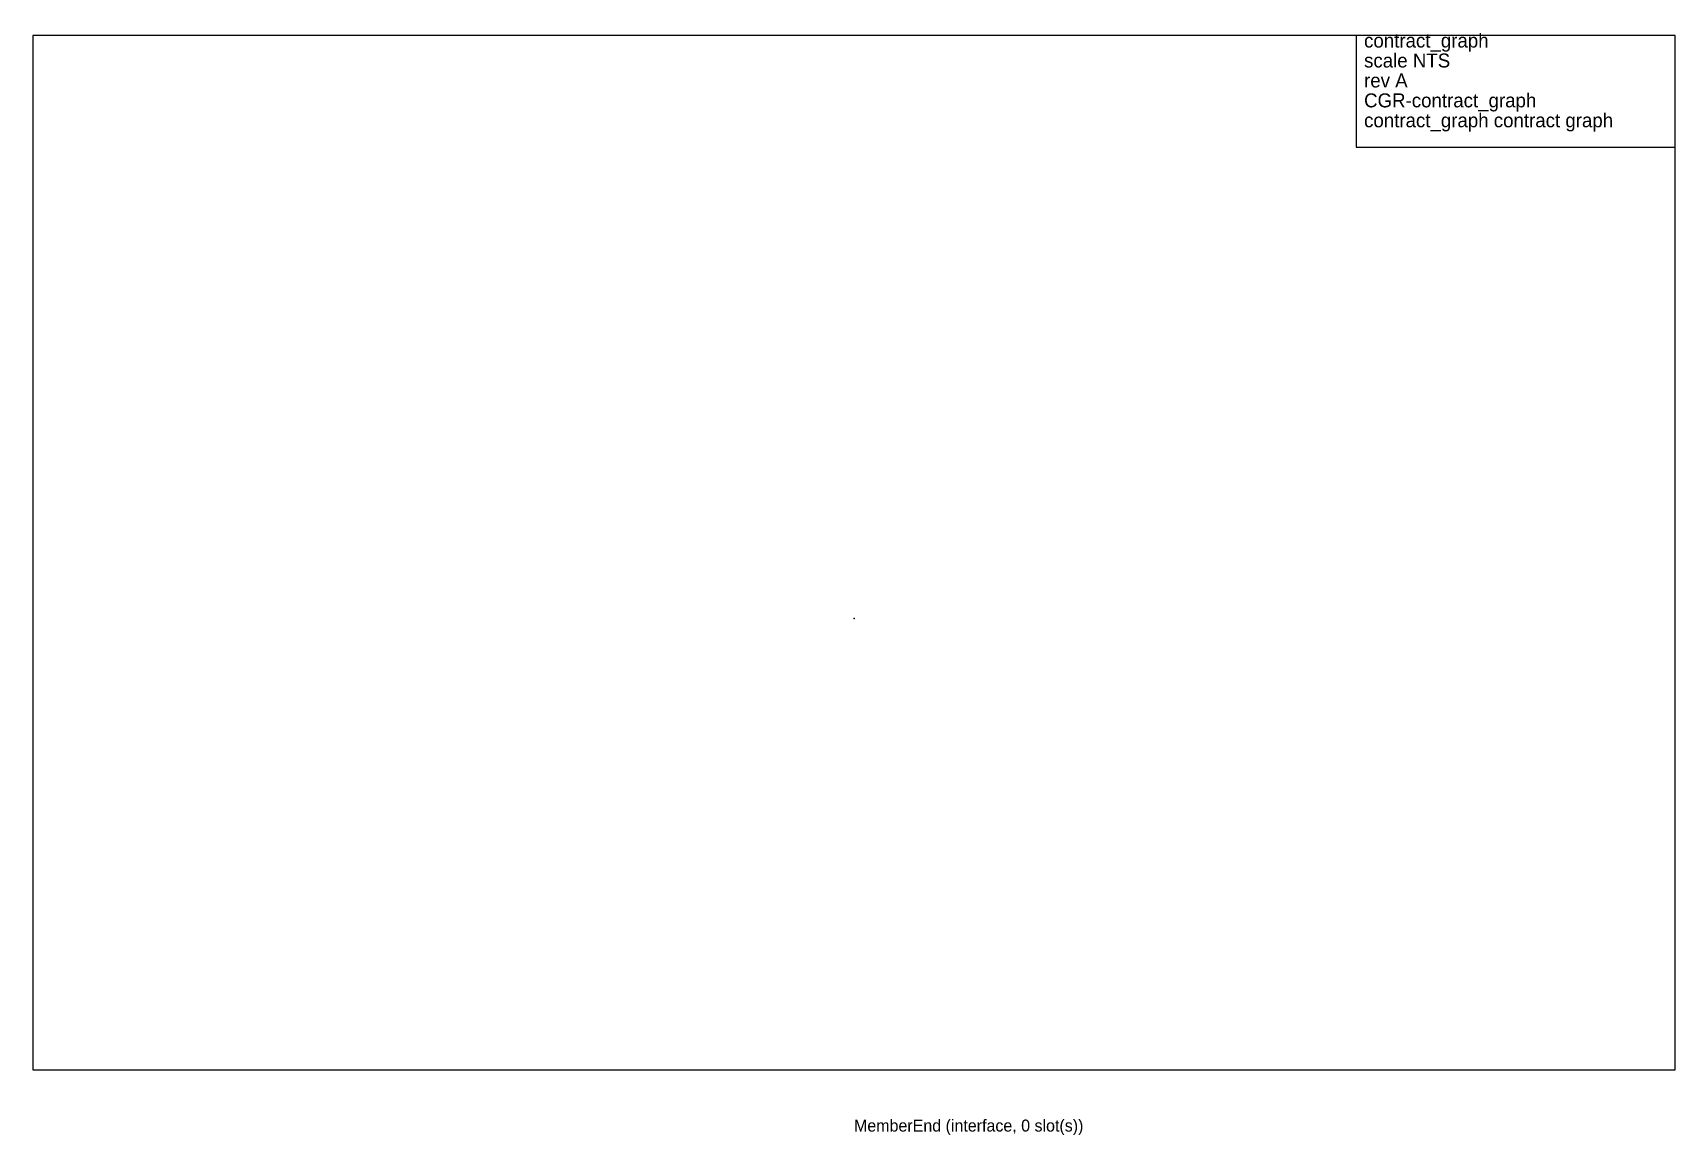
# Model space of a CAD drawing. Extents: x 10 to 422, y -6 to 270.
import ezdxf

# ---------------------------------------------------------------- set-up
doc = ezdxf.new("R2010")
doc.units = 0
for name, color, linetype in [('ANNOTATIONS', 7, 'CONTINUOUS'), ('GEOMETRY', 7, 'CONTINUOUS'), ('SHEET', 7, 'CONTINUOUS')]:
    doc.layers.add(name, color=color, linetype=linetype)

msp = doc.modelspace()

# ---------------------------------------------------------------- linework, layer by layer
at = {"layer": 'GEOMETRY'}
msp.add_point((215.9, 123.2), dxfattribs=at)
at = {"layer": 'SHEET'}
for p, q in [((421.8, 269.4), (10, 269.4)), ((10, 269.4), (10, 10)), ((421.8, 269.4), (341.8, 269.4)), ((341.8, 269.4), (341.8, 241.4)), ((421.8, 10), (421.8, 269.4)), ((421.8, 241.4), (421.8, 269.4)), ((341.8, 241.4), (421.8, 241.4)), ((10, 10), (421.8, 10))]:
    msp.add_line(p, q, dxfattribs=at)

# ---------------------------------------------------------------- texts
at = {"layer": 'ANNOTATIONS'}
msp.add_text('MemberEnd (interface, 0 slot(s))', height=3, dxfattribs=at).set_placement((215.9, -5.44))
at = {"layer": 'SHEET'}
for s, p in [('contract_graph', (343.8, 266.4)), ('scale NTS', (343.8, 261.4)), ('rev A', (343.8, 256.4)), ('CGR-contract_graph', (343.8, 251.4)), ('contract_graph contract graph', (343.8, 246.4))]:
    msp.add_text(s, height=3.5, dxfattribs=at).set_placement(p)

doc.saveas('drawing.dxf')
